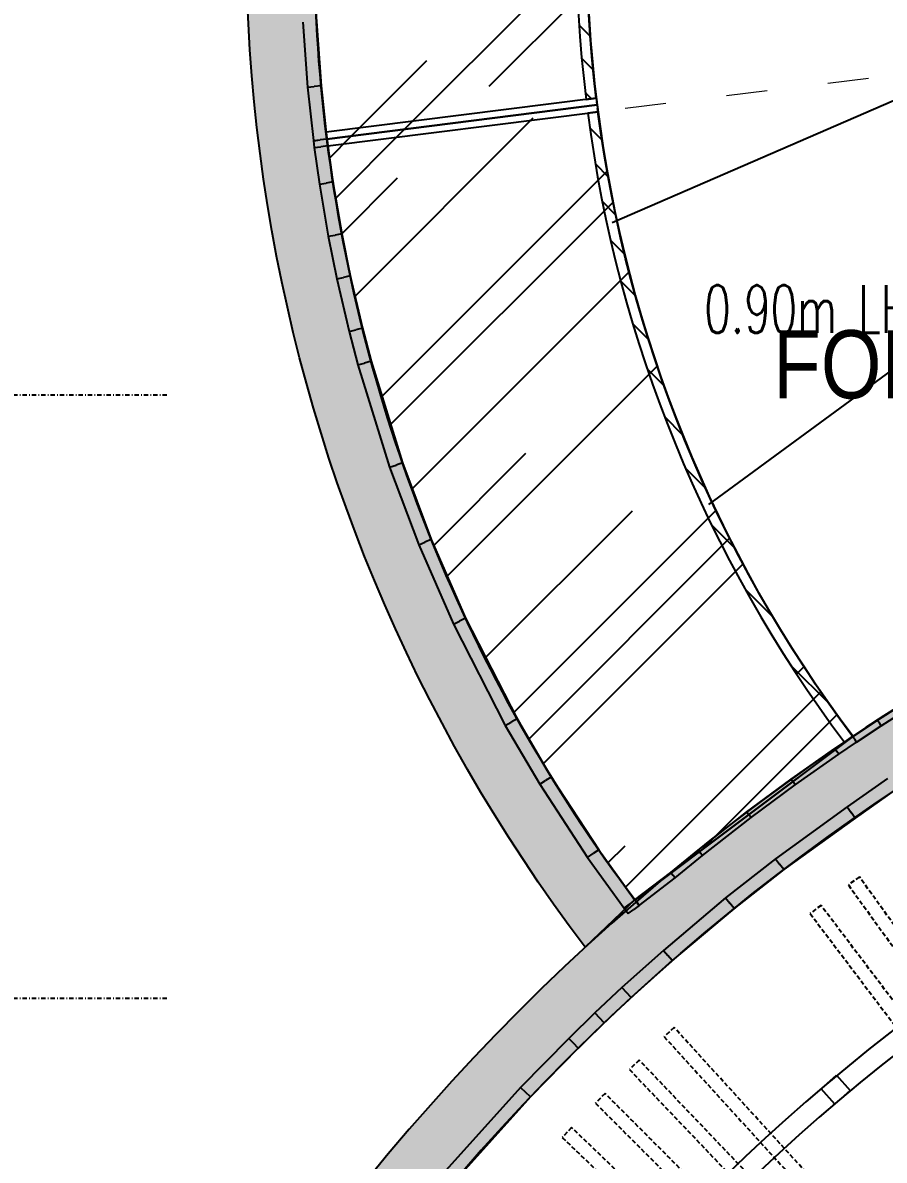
# Model space of a CAD drawing. Header units: millimetres. Extents: x 1734 to 22014, y 983 to 3953.
# Drawn here: x 2444.8 to 2571.3, y 2652.7 to 2819.7 of the extents above; entities that cross this region are included whole.
import ezdxf

# ---------------------------------------------------------------- set-up
doc = ezdxf.new("R2010")
doc.units = ezdxf.units.MM
for name, pattern in [('ACAD_ISO03W100', [30, 12, -18]), ('DASHDOT', [25.4, 12.7, -6.35, 0, -6.35]), ('HIDDEN2', [4.7624999999999975, 3.174999999999998, -1.587499999999999])]:
    doc.linetypes.add(name, pattern=pattern)
for name, color, linetype in [('FLOO_areas', 6, 'Continuous'), ('LAY_furn freestanding', 1, 'Continuous'), ('LAY_furn prod', 8, 'Continuous'), ('LAY_furn wall', 1, 'Continuous'), ('LAY_new wall', 6, 'Continuous'), ('LAY_new wall hatch', 8, 'Continuous'), ('LAY_sec', 3, 'Continuous'), ('LAY_text', 3, 'Continuous'), ('LD_light integrated', 240, 'Continuous'), ('LD_pointing', 30, 'Continuous'), ('MATERIALE_xorel scuro', 177, 'Continuous'), ('MATERIALS_blackglass', 10, 'Continuous'), ('MATERIALS_marmorino', 44, 'Continuous'), ('MATERIALS_transparent glass', 133, 'Continuous'), ('Materials_xorel', 52, 'Continuous')]:
    doc.layers.add(name, color=color, linetype=linetype)
doc.layers.add('LD_light', color=240, linetype='Continuous', lineweight=5)
doc.layers.add('LD_text', color=7, linetype='Continuous', lineweight=9)
doc.styles.add('Detail 1-50', font='Arial Narrow.ttf', dxfattribs={"height": 0.125})
doc.styles.add('SIMPLEX', font='SIMPLEX.SHX', dxfattribs={"width": 0.65})
pattern_1 = [(45.0000000000083, (-6330.907757084529, -6099.52005487027), (21.55261469055766, 57.47363917484571), [381, -50.8, 127, -25.4]), (45.0000000000083, (-6316.000531923553, -6066.652317467156), (-41.84799352418311, 5.926969039899583), [76.2, -8.382, 152.4, -19.05]), (45.0000000000083, (-6337.193936369276, -6075.273363343388), (81.36112045687129, 105.4282068613636), [203.2, -35.56, 101.6, -25.4])]

msp = doc.modelspace()

# ---------------------------------------------------------------- hatches: boundary and pattern name
at = {"layer": 'LAY_new wall hatch'}
h = msp.add_hatch(color=144, dxfattribs=at)
h.dxf.hatch_style = 1
edge = h.paths.add_edge_path()
edge.add_arc((2922.306560404957, 2935.953452144224), 234.9999999999911, 47.79281720747274, 77.52364626885107)
edge.add_line((2973.075178567455, 3165.403985832569), (2977.39538834614, 3184.929324028554))
edge.add_arc((2895.04689961778, 2744.43839975637), 448.1222243562664, 79.41095226338047, 155.5696067469456)
edge.add_line((2487.047569129689, 2929.776130084754), (2505.519450426535, 2922.108692354006))
edge.add_arc((2722.56405566459, 2832.016299017725), 235.0000000000053, 157.4572978832392, 187.1881269446178)
edge.add_arc((2722.564055664589, 2832.016299017719), 235.0000000000034, 187.1881269446165, 216.9024580344633)
edge.add_line((2534.644214341661, 2690.909484025788), (2527.355609503509, 2683.966771671706))
edge.add_arc((2722.564055664556, 2832.016299017712), 244.9999999999721, 159.3899354067885, 217.1773211881253, ccw=False)
edge.add_line((2493.244615075109, 2918.257786526507), (2474.524660741266, 2925.297907955795))
edge.add_arc((2895.049984100541, 2745.103435781594), 457.5058419174133, 79.51951029877353, 156.8049394720535, ccw=False)
edge.add_arc((2958.163168239254, 3088.221887844779), 108.6319095378818, 74.16525823081429, 79.33320832930082, ccw=False)
edge.add_line((2987.804867123661, 3192.731511598253), (2982.861598692067, 3173.352035413044))
edge.add_arc((2922.306560404922, 2935.953452144166), 245.0000000000568, 47.79281720747588, 75.69027865380872, ccw=False)
edge.add_line((3086.900856588843, 3117.429945563417), (3080.182722050726, 3110.022741750388))
h = msp.add_hatch(color=144, dxfattribs=at)
h.dxf.hatch_style = 1
edge = h.paths.add_edge_path()
edge.add_arc((2747.375625308649, 2445.197775528833), 324.6836011780781, 103.2277783608864, 156.9129259503354)
edge.add_line((2448.695938514953, 2572.515824409519), (2457.895038368162, 2568.594528464216))
edge.add_arc((2747.375625308587, 2445.197775528896), 314.6836011779978, 103.22777836087818, 156.9129259503413, ccw=False)
edge.add_line((2675.368824467747, 2751.532216104913), (2673.080595892399, 2761.266896889974))
at = {"layer": 'LD_light integrated'}
h = msp.add_hatch(dxfattribs=at)
h.set_pattern_fill('ANSI31', color=256, angle=90)
h.set_pattern_definition([(134.9999999999999, (5522.304451712422, 16571.64832450682), (-2.245064030267288, -2.245064030267288), [])])
edge = h.paths.add_edge_path()
edge.add_line((2541.661611057436, 2904.92886418634), (2540.270976978631, 2905.491124676563))
edge.add_arc((2721.428693688376, 2832.245525307524), 195.4048007353421, 157.9855555945153, 187.0016153469481)
edge.add_line((2527.481082170289, 2808.426202545399), (2528.969896243321, 2808.609048535096))
edge.add_arc((2721.429334442604, 2832.24544087765), 193.9054264195722, 157.9856034351473, 187.0015675062569, ccw=False)
h = msp.add_hatch(dxfattribs=at)
h.set_pattern_fill('ANSI31', color=256, angle=90)
h.set_pattern_definition([(134.9999999999999, (5522.282810388497, 16571.64265412274), (-2.245064030267288, -2.245064030267288), [])])
edge = h.paths.add_edge_path()
edge.add_line((2529.201107488287, 2806.619515686589), (2527.712098951193, 2806.424358921564))
edge.add_arc((2721.971485409733, 2831.874161425482), 195.9193754449393, 187.4637770580887, 216.953014346492)
edge.add_line((2565.406677363437, 2714.095289991921), (2566.652155811455, 2714.934863298986))
edge.add_arc((2721.948319785697, 2831.861002125929), 194.392953797432, 187.4607940983553, 216.9769517605148, ccw=False)
h = msp.add_hatch(dxfattribs=at)
h.set_pattern_fill('ANSI31', color=256, scale=50, angle=45)
h.set_pattern_definition([(90, (-6930.156461647264, 5670.05439784533), (-6.25, 1.77635683940025e-15), [])])
edge = h.paths.add_edge_path()
edge.add_line((2513.088472171137, 2545.06730715475), (2511.248679639033, 2545.851630709679))
edge.add_arc((2747.405319318937, 2445.175488221129), 256.7209460314428, 103.68323564802557, 156.9109214545569, ccw=False)
edge.add_line((2686.676986711842, 2694.610276793294), (2687.150094446486, 2692.667040042044))
edge.add_arc((2747.405319318934, 2445.175488221134), 254.7209460314398, 103.6832356480263, 156.9109214545576)
at = {"layer": 'MATERIALS_transparent glass'}
h = msp.add_hatch(dxfattribs=at)
h.set_pattern_fill('AR-RROOF', color=144, angle=-60.02541393546893, style=0)
h.set_pattern_definition(pattern_1)
edge = h.paths.add_edge_path()
edge.add_arc((2721.469639434192, 2832.163828156941), 193.9328520818851, 157.3735959636381, 187.2718288642315)
edge.add_line((2529.096628513809, 2807.616409024969), (2489.411002431596, 2802.61130338543))
edge.add_arc((2722.564055664546, 2832.016299017721), 234.9999999999617, 157.4572978832417, 187.1881269446182, ccw=False)
edge.add_line((2505.519450426527, 2922.108692353976), (2542.463213020234, 2906.773816892488))
h = msp.add_hatch(dxfattribs=at)
h.set_pattern_fill('AR-RROOF', color=144, angle=-60.02541393546893, style=0)
h.set_pattern_definition(pattern_1)
edge = h.paths.add_edge_path()
edge.add_arc((2721.981616214488, 2831.780432945722), 194.3926915610097, 187.1406341898857, 216.9515582459382)
edge.add_line((2566.633855342829, 2714.92329056882), (2534.644214341661, 2690.909484025788))
edge.add_arc((2722.564055664599, 2832.016299017723), 235.0000000000138, 187.1881269446172, 216.9024580344626, ccw=False)
edge.add_line((2489.411002431596, 2802.61130338543), (2529.096628513809, 2807.616409024966))

# ---------------------------------------------------------------- linework, layer by layer
at = {"color": 144, "linetype": 'HIDDEN2', "ltscale": 0.2}
for points in [[(2593.942336965742, 2657.797085863991), (2567.607745693036, 2694.286663862375), (2565.985986670883, 2693.116237583587), (2592.320577943592, 2656.626659585206)], [(2589.128605525857, 2654.238731938259), (2561.967807298093, 2690.11757026437), (2560.373192261381, 2688.910423676469), (2587.533990489141, 2653.031585350359)], [(2570.723053365346, 2638.934993307252), (2540.403209936056, 2672.187167588391), (2538.92533552356, 2670.839618991532), (2569.245178952857, 2637.587444710391)], [(2566.34600273626, 2634.851450626375), (2535.274902258752, 2667.402744227664), (2533.828178098702, 2666.021806428663), (2564.899278576206, 2633.470512827376)], [(2562.063321810616, 2630.669042572968), (2530.257161471287, 2662.502486691838), (2528.84234173267, 2661.088879565648), (2560.648502071996, 2629.255435446775)], [(2557.877243125389, 2626.389949412343), (2525.352603293111, 2657.488949457053), (2523.970425513347, 2656.043409908954), (2556.495065345622, 2624.944409864244)]]:
    msp.add_lwpolyline(points, close=True, dxfattribs=at)
at = {"layer": 'FLOO_areas', "color": 144}
msp.add_lwpolyline([(2504.760567170735, 2920.258241425567, 0.2630873850680279), (2534.64817322552, 2690.904211912649)], format="xyb", dxfattribs=at)
msp.add_lwpolyline([(2566.633855342807, 2714.923290568833), (2534.64817322552, 2690.904211912648)], dxfattribs=at)
for radius, end in [(324.6836011780372, 123.8258492350689), (254.6836011780372, 304.9912622858433)]:
    msp.add_arc((2747.375625308618, 2445.197775528884), radius, 103.227778360215, end, dxfattribs=at)
at = {"layer": 'LAY_furn freestanding', "color": 144}
msp.add_circle((2747.375625308607, 2445.197775528874), 234.6836011780258, dxfattribs=at)
at = {"layer": 'LAY_furn prod', "color": 144}
msp.add_lwpolyline([(2564.262838819053, 2665.175319780739), (2566.23956103043, 2662.91864760715), (2563.982888856841, 2660.941925395777), (2562.006166645464, 2663.198597569366)], close=True, dxfattribs=at)
for radius, start, end in [(286.1836011780259, 104.3864871329283, 155.9554788495829), (283.1836011780259, 104.3915454081112, 155.9504205742306)]:
    msp.add_arc((2747.375625308607, 2445.197775528874), radius, start, end, dxfattribs=at)
at = {"layer": 'LAY_furn wall', "color": 144}
for points in [[(2542.463213020234, 2906.773816892488, 0.1312007849082804), (2529.096628513809, 2807.616409024969), (2489.411002431596, 2802.61130338543, -0.1304578454465774), (2505.519450426527, 2922.108692353976)], [(2529.096628513809, 2807.616409024966, 0.1308132899026276), (2566.633855342829, 2714.92329056882), (2534.644214341661, 2690.909484025788, -0.1303846350058377), (2489.411002431596, 2802.61130338543)], [(2675.368824467747, 2751.532216104913, 0.2386262514423668), (2457.895038368162, 2568.594528464216), (2513.089637487417, 2545.066752792382, -0.2386262514424058), (2689.098195919825, 2693.124131394569)]]:
    msp.add_lwpolyline(points, format="xyb", close=True, dxfattribs=at)
at = {"layer": 'LAY_new wall', "color": 144}
for points in [[(3080.182722050726, 3110.022741750388, 0.1304578454465856), (2973.075178567455, 3165.403985832569), (2977.39538834614, 3184.929324028554, 0.3451021342893759), (2487.047569129689, 2929.776130084754), (2505.519450426535, 2922.108692354006, 0.1304578454465867), (2489.411002431596, 2802.61130338543, 0.1303846350058437), (2534.644214341661, 2690.909484025788), (2527.355609503509, 2683.966771671706, -0.2576280692255468), (2493.244615075109, 2918.257786526507), (2474.524660741266, 2925.297907955795, -0.350613542712028), (2978.270616085723, 3194.976664369991, -0.02255325893395466), (2987.804867123661, 3192.731511598253), (2982.861598692067, 3173.352035413044, -0.1223304318198377), (3086.900856588843, 3117.429945563417)], [(2673.080595892399, 2761.266896889974, 0.2386262514423232), (2448.695938514953, 2572.515824409519), (2457.895038368162, 2568.594528464216, -0.238626251442388), (2675.368824467747, 2751.532216104913)]]:
    msp.add_lwpolyline(points, format="xyb", close=True, dxfattribs=at)
at = {"layer": 'LAY_sec', "color": 144, "linetype": 'DASHDOT', "ltscale": 0.05}
for points in [[(2465.923214194994, 2765.000525415667), (2272.706793789264, 2765.000525415663)], [(2465.923214194994, 2676.437956651297), (2272.706793789264, 2676.437956651294)]]:
    msp.add_lwpolyline(points, dxfattribs=at)
at = {"layer": 'LD_light'}
msp.add_lwpolyline([(2513.088472171137, 2545.06730715475), (2511.248679639033, 2545.851630709679, -0.2365175392089811), (2686.676986711842, 2694.610276793294), (2687.150094446486, 2692.667040042044, 0.2365175392089811), (2513.088472171199, 2545.067307154903)], format="xyb", dxfattribs=at)
at = {"layer": 'LD_light integrated'}
for points in [[(2541.661611057436, 2904.92886418634), (2540.270976978634, 2905.491124676564, 0.1272872765959815), (2527.481082170289, 2808.426202545399), (2528.969896243318, 2808.609048535096, -0.1272868523433032), (2541.661611057436, 2904.92886418634)], [(2529.201107488287, 2806.619515686589), (2527.712098951193, 2806.424358921565, 0.1293859087703699), (2565.406677363437, 2714.095289991921), (2566.652155811462, 2714.934863298987, -0.1295053392780205), (2529.201107488287, 2806.619515686589)]]:
    msp.add_lwpolyline(points, format="xyb", dxfattribs=at)
at = {"layer": 'LD_pointing'}
for p, q in [((2659.290876397463, 2845.889075237514), (2531.303045685458, 2790.306301204486)), ((2657.208816939354, 2831.012630532244), (2545.447458051876, 2748.947242591134))]:
    msp.add_line(p, q, dxfattribs=at)
at = {"layer": 'LD_text', "color": 9, "linetype": 'ACAD_ISO03W100', "ltscale": 0.5}
msp.add_line((2658.267392401756, 2822.473175649865), (2529.221173307385, 2806.624865910842), dxfattribs=at)
at = {"layer": 'MATERIALE_xorel scuro', "color": 1}
for p, q in [((2485.8797990104813, 2819.777712723869), (2486.566842607548, 2810.2338451895967)), ((2487.877739771153, 2819.878212991915), (2488.559031239969, 2810.414249484545)), ((2486.566842607548, 2810.2338451895967), (2487.5629369237586, 2810.3240473370706)), ((2486.566842607548, 2810.2338451895967), (2487.422818433907, 2802.394221853891)), ((2488.559031239969, 2810.414249484545), (2487.5629369237586, 2810.3240473370706)), ((2488.559031239969, 2810.414249484545), (2489.411002431596, 2802.611303385427)), ((2487.422818433907, 2802.394221853891), (2488.4169104327516, 2802.502762619659)), ((2487.4272683284366, 2802.3567468906467), (2488.4191353798833, 2802.484025138021)), ((2487.4272683284366, 2802.3567468906467), (2487.5562681938736, 2801.3514634364274)), ((2489.411002431596, 2802.611303385427), (2488.4169104327516, 2802.502762619659)), ((2489.41100243133, 2802.611303385395), (2488.4191353798833, 2802.484025138021)), ((2489.41100243133, 2802.611303385395), (2489.538285586554, 2801.619398087553)), ((2487.5562681938736, 2801.3514634364274), (2488.5472768902137, 2801.48543076199)), ((2487.5562681938736, 2801.3514634364274), (2488.3161386343127, 2796.0023812637173)), ((2489.538285586554, 2801.619398087553), (2488.5472768902137, 2801.48543076199)), ((2489.538285586554, 2801.619398087553), (2490.292343208861, 2796.311235050776)), ((2488.3161386343127, 2796.0023812637173), (2489.304240921587, 2796.156808157247)), ((2488.3161386343127, 2796.0023812637173), (2489.623868765096, 2788.335940138199)), ((2490.292343208861, 2796.311235050776), (2489.304240921587, 2796.156808157247)), ((2490.292343208861, 2796.311235050776), (2491.590374510404, 2788.701652371514)), ((2489.623868765096, 2788.335940138199), (2490.6071216377504, 2788.518796254856)), ((2489.623868765096, 2788.335940138199), (2490.880364897407, 2782.0986273880962)), ((2491.590374510404, 2788.701652371514), (2490.6071216377504, 2788.518796254856)), ((2491.590374510404, 2788.701652371514), (2492.835021229821, 2782.523160728954)), ((2490.880364897407, 2782.0986273880962), (2491.857693063614, 2782.3108940585253)), ((2490.880364897407, 2782.0986273880962), (2492.6803397156414, 2774.374631233959)), ((2492.835021229821, 2782.523160728954), (2491.857693063614, 2782.3108940585253)), ((2492.835021229821, 2782.523160728954), (2494.621927162192, 2774.855245372793)), ((2492.6803397156414, 2774.374631233959), (2493.651133438917, 2774.614938303376)), ((2492.6803397156414, 2774.374631233959), (2493.969308185703, 2769.4574455058837)), ((2494.621927162192, 2774.855245372793), (2493.651133438917, 2774.614938303376)), ((2494.621927162192, 2774.855245372793), (2495.892800484482, 2770.007089418865)), ((2493.969308185703, 2769.4574455058837), (2494.9310543350925, 2769.7322674623742)), ((2493.969308185703, 2769.4574455058837), (2498.6248139608842, 2754.4236455840264)), ((2495.892800484482, 2770.007089418865), (2494.9310543350925, 2769.7322674623742)), ((2495.892800484482, 2770.007089418865), (2500.517889050698, 2755.071514320656)), ((2498.6248139608842, 2754.4236455840264), (2499.5713515057914, 2754.7475799523413)), ((2498.6248139608842, 2754.4236455840264), (2502.8915571080074, 2743.059462155755)), ((2500.517889050698, 2755.071514320656), (2499.5713515057914, 2754.7475799523413)), ((2500.517889050698, 2755.071514320656), (2504.745507913285, 2743.811535793088)), ((2504.745507913285, 2743.811535793088), (2503.818532510646, 2743.4354989744215)), ((2504.745507913285, 2743.811535793088), (2509.787729286109, 2732.260422334289)), ((2502.8915571080074, 2743.059462155755), (2503.818532510646, 2743.4354989744215)), ((2502.8915571080074, 2743.059462155755), (2507.9796313912525, 2731.403305278287)), ((2509.787729286109, 2732.260422334289), (2508.8836803386807, 2731.8318638062883)), ((2509.787729286109, 2732.260422334289), (2517.366349261894, 2717.478526701882)), ((2507.9796313912525, 2731.403305278287), (2508.8836803386807, 2731.8318638062883)), ((2507.9796313912525, 2731.403305278287), (2515.6123510277394, 2716.5158897041483)), ((2515.6123510277394, 2716.5158897041483), (2516.489350144817, 2716.9972082030154)), ((2517.366349261894, 2717.478526701882), (2516.489350144817, 2716.9972082030154)), ((2517.366349261894, 2717.478526701882), (2522.36235742638, 2708.954200780538)), ((2515.6123510277394, 2716.5158897041483), (2520.661205233489, 2707.9013964202727)), ((2522.36235742638, 2708.954200780538), (2521.511781329935, 2708.4277986004054)), ((2522.36235742638, 2708.954200780538), (2529.320274845373, 2698.293297351235)), ((2520.661205233489, 2707.9013964202727), (2521.511781329935, 2708.4277986004054)), ((2520.661205233489, 2707.9013964202727), (2527.6708210681077, 2697.1612808096165)), ((2527.6708210681077, 2697.1612808096165), (2528.4955479567407, 2697.727289080426)), ((2527.6708210681077, 2697.1612808096165), (2533.0395316934087, 2689.7153740551894)), ((2529.320274845373, 2698.293297351235), (2528.4955479567407, 2697.727289080426)), ((2529.320274845373, 2698.293297351235), (2534.644214341661, 2690.909484025787)), ((2533.0395316934087, 2689.7153740551894), (2533.841873017535, 2690.3124290404885)), ((2534.644214341661, 2690.909484025787), (2533.841873017535, 2690.3124290404885)), ((2534.644214341661, 2690.909484025787), (2535.253200201365, 2690.116302947667)), ((2533.0395316934087, 2689.7153740551894), (2533.666838045126, 2688.898331228269)), ((2533.666838045126, 2688.898331228269), (2534.4600191232457, 2689.5073170879677)), ((2535.253200201365, 2690.116302947667), (2534.4600191232457, 2689.5073170879677))]:
    msp.add_line(p, q, dxfattribs=at)
at = {"layer": 'MATERIALS_blackglass', "color": 1}
for p, q in [((2528.971505377819, 2808.6085199603344), (2489.2880263661423, 2803.6037153917255)), ((2529.0966322735, 2807.616379214282), (2489.413153261823, 2802.611574645673)), ((2489.413157792689, 2802.611538720328), (2529.0966322735, 2807.616379214302)), ((2528.971505377819, 2808.6085199603344), (2529.0340688256592, 2808.112449587308)), ((2529.0966322735, 2807.616379214282), (2529.0340688256592, 2808.112449587308)), ((2529.0966322735, 2807.616379214302), (2529.1591961704316, 2807.1203088979146)), ((2489.538285586553, 2801.6193980875532), (2529.2217600673634, 2806.624238581527)), ((2529.2217600673634, 2806.624238581527), (2529.1591961704316, 2807.1203088979146)), ((2489.2880263661423, 2803.6037153917255), (2489.350589813983, 2803.1076450186993)), ((2489.413153261823, 2802.611574645673), (2489.350589813983, 2803.1076450186993)), ((2489.413157792689, 2802.611538720328), (2489.475721689621, 2802.1154684039407)), ((2489.538285586553, 2801.6193980875532), (2489.475721689621, 2802.1154684039407)), ((2563.994126138692, 2713.135579200036), (2566.633855342829, 2714.92329056882)), ((2564.5618832608957, 2712.3123394859817), (2567.194597641316, 2714.09530018561)), ((2566.633855342829, 2714.92329056882), (2566.9142264920724, 2714.509295377215)), ((2567.194597641316, 2714.09530018561), (2566.9142264920724, 2714.509295377215)), ((2557.599018228651, 2708.644696708741), (2563.994126138692, 2713.135579200036)), ((2558.183737265841, 2707.833368281893), (2564.5618832608957, 2712.3123394859817)), ((2563.994126138692, 2713.135579200036), (2564.278004699794, 2712.7239593430086)), ((2564.5618832608957, 2712.3123394859817), (2564.278004699794, 2712.7239593430086)), ((2551.086684799506, 2703.828966044909), (2557.599018228651, 2708.644696708741)), ((2557.599018228651, 2708.644696708741), (2557.891377747246, 2708.2390324953167)), ((2551.69190379908, 2703.0327968998354), (2558.183737265841, 2707.833368281893)), ((2558.183737265841, 2707.833368281893), (2557.891377747246, 2708.2390324953167)), ((2543.918438463304, 2698.228631344774), (2551.086684799506, 2703.828966044909)), ((2551.086684799506, 2703.828966044909), (2551.3892942992934, 2703.430881472372)), ((2544.5427549929855, 2697.4473825240766), (2551.69190379908, 2703.0327968998354)), ((2551.69190379908, 2703.0327968998354), (2551.3892942992934, 2703.430881472372)), ((2539.907858868712, 2694.950787047), (2543.918438463304, 2698.228631344774)), ((2540.528909671831, 2694.1668691499417), (2544.5427549929855, 2697.4473825240766)), ((2543.918438463304, 2698.228631344774), (2544.2305967281445, 2697.8380069344253)), ((2544.5427549929855, 2697.4473825240766), (2544.2305967281445, 2697.8380069344253)), ((2534.644214341672, 2690.909484025796), (2539.907858868712, 2694.950787047)), ((2535.2532002013613, 2690.116302947669), (2540.528909671831, 2694.1668691499417)), ((2539.907858868712, 2694.950787047), (2540.2183842702716, 2694.558828098471)), ((2540.528909671831, 2694.1668691499417), (2540.2183842702716, 2694.558828098471)), ((2534.644214341672, 2690.909484025796), (2534.9487072715165, 2690.5128934867325)), ((2535.2532002013613, 2690.116302947669), (2534.9487072715165, 2690.5128934867325))]:
    msp.add_line(p, q, dxfattribs=at)
at = {"layer": 'MATERIALS_marmorino', "color": 1}
for p, q in [((2570.269056815367, 2717.324040836877), (2573.939072778019, 2719.677652970248)), ((2570.8145411892338, 2716.485892972632), (2574.4732097381548, 2718.8322279140475)), ((2566.633855342832, 2714.923290568808), (2570.269056815367, 2717.324040836877)), ((2570.269056815367, 2717.324040836877), (2570.5417990023006, 2716.9049669047545)), ((2567.184940137702, 2714.088841319984), (2570.8145411892338, 2716.485892972632)), ((2570.8145411892338, 2716.485892972632), (2570.5417990023006, 2716.9049669047545)), ((2566.633855342832, 2714.923290568808), (2566.909397740267, 2714.506065944396)), ((2567.184940137702, 2714.088841319984), (2566.909397740267, 2714.506065944396))]:
    msp.add_line(p, q, dxfattribs=at)
at = {"layer": 'Materials_xorel', "color": 1}
for p, q in [((2571.7506182946618, 2708.7212962465933), (2565.808527288989, 2704.561949659139)), ((2572.862619187388, 2707.058386436477), (2566.96703327354, 2702.931592496701)), ((2565.808527288989, 2704.561949659139), (2555.2850791088645, 2696.971435951733)), ((2565.808527288989, 2704.561949659139), (2566.3877802812644, 2703.74677107792)), ((2566.96703327354, 2702.931592496701), (2566.3877802812644, 2703.74677107792)), ((2566.96703327354, 2702.931592496701), (2556.488821687701, 2695.373707732121)), ((2555.2850791088645, 2696.971435951733), (2547.950935837467, 2691.2028004070307)), ((2555.2850791088645, 2696.971435951733), (2555.886950398283, 2696.172571841927)), ((2556.488821687701, 2695.373707732121), (2549.213777958961, 2689.651556651907)), ((2556.488821687701, 2695.373707732121), (2555.886950398283, 2696.172571841927)), ((2547.950935837467, 2691.2028004070307), (2538.8200749812013, 2683.5110987745747)), ((2547.950935837467, 2691.2028004070307), (2548.582356898214, 2690.4271785294686)), ((2549.213777958961, 2689.651556651907), (2548.582356898214, 2690.4271785294686)), ((2549.213777958961, 2689.651556651907), (2540.132904154154, 2682.001963369513)), ((2538.8200749812013, 2683.5110987745747), (2532.734642727773, 2678.0449832446884)), ((2540.132904154154, 2682.001963369513), (2534.087115031867, 2676.571456474439)), ((2538.8200749812013, 2683.5110987745747), (2539.4764895676776, 2682.756531072044)), ((2540.132904154154, 2682.001963369513), (2539.4764895676776, 2682.756531072044)), ((2532.734642727773, 2678.0449832446884), (2528.76243151, 2674.319622320721)), ((2532.734642727773, 2678.0449832446884), (2533.4108788798203, 2677.308219859564)), ((2534.087115031867, 2676.571456474439), (2533.4108788798203, 2677.308219859564)), ((2534.087115031867, 2676.571456474439), (2530.143012688339, 2672.872457618344)), ((2528.76243151, 2674.319622320721), (2524.921027717061, 2670.591965088387)), ((2528.76243151, 2674.319622320721), (2529.4527220991695, 2673.5960399695323)), ((2530.143012688339, 2672.872457618344), (2529.4527220991695, 2673.5960399695323)), ((2530.143012688339, 2672.872457618344), (2526.33134941044, 2669.173660264315)), ((2524.921027717061, 2670.591965088387), (2517.8341676834193, 2663.3708611406437)), ((2524.921027717061, 2670.591965088387), (2525.6261885637505, 2669.882812676351)), ((2526.33134941044, 2669.173660264315), (2519.291657063921, 2662.000617484715)), ((2526.33134941044, 2669.173660264315), (2525.6261885637505, 2669.882812676351)), ((2517.8341676834193, 2663.3708611406437), (2506.4250714218224, 2650.701163356877)), ((2519.291657063921, 2662.000617484715), (2507.941419651484, 2649.396281918398)), ((2517.8341676834193, 2663.3708611406437), (2518.56291237367, 2662.6857393126793)), ((2519.291657063921, 2662.000617484715), (2518.56291237367, 2662.6857393126793))]:
    msp.add_line(p, q, dxfattribs=at)

# ---------------------------------------------------------------- texts
at = {"layer": 'LAY_text', "color": 144, "insert": (2603.946420476663, 2774.548627767199), "char_height": 10, "width": 197.0597460216636, "attachment_point": 2, "style": 'Detail 1-50'}
msp.add_mtext('FOLDED DISPLAY', dxfattribs=at)
at = {"layer": 'LD_light integrated', "linetype": 'Continuous', "lineweight": 0, "extrusion": (8.73611925144372e-09, 5.650252121216105e-09, 1), "insert": (2544.826267332781, 2772.01043909498), "char_height": 7, "width": 128.0659965766446, "attachment_point": 7, "text_direction": (0.9999999016286629, 0.0004435568337322615, -8.738624600000668e-09), "style": 'SIMPLEX'}
msp.add_mtext('\\pt35;0.90m LH, 1T', dxfattribs=at)

doc.saveas('drawing.dxf')
